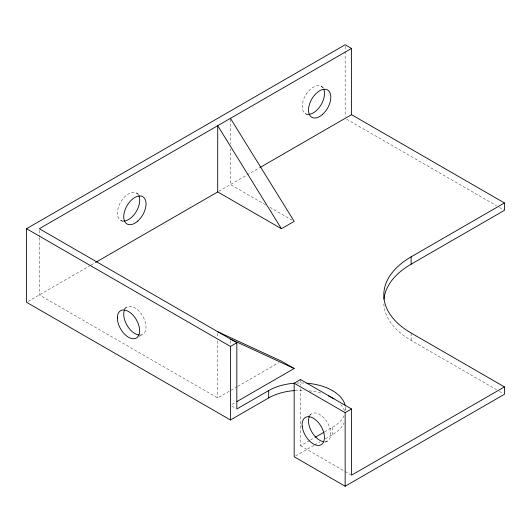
<?xml version="1.0" encoding="UTF-8"?>
<svg xmlns="http://www.w3.org/2000/svg" width="531" height="531" viewBox="0 0 531 531"><rect width="100%" height="100%" fill="white"/><g stroke="black" fill="none" stroke-linecap="round" stroke-linejoin="round"><path stroke-width="0.4" stroke-dasharray="2.65 1.99" d="M27.984 301.462L90.887 265.148M91.133 265.002L95.899 262.248M218.858 191.26L259.825 167.61M124.154 308.664L126.989 307.024M139.222 336.382L142.759 334.338M39.294 237.815L39.294 294.931L217.71 397.938L237.038 386.78M237.755 386.362L278.569 362.806M231.888 404.469L235.465 402.405M308.743 415.6L310.867 414.379M300.546 388.646L300.546 445.761L309.752 440.451M310.456 440.04L314.704 437.59M324.62 431.869L332.406 427.369A45.055 26.012 0 0 0 344.068 415.707M295.588 455.95L314 445.336M314.704 444.925L319.662 442.071M325.324 438.805L332.406 434.723A45.055 26.012 0 0 0 344.068 423.061M324.919 442.403L328.457 440.358M321.228 86.327L324.74 88.352M346.584 119.176L496.558 205.762M499.425 207.415L503.733 209.904M305.458 113.641L308.265 115.26M265.533 204.82L230.454 184.569L230.454 148.972M269.834 207.302L292.023 220.113M383.84 303.845A93.317 53.877 0 0 0 411.133 340.384L496.551 389.701M499.425 391.36L503.016 393.431M136.454 193.018L139.958 195.043M120.683 220.332L122.78 221.546M231.868 406.115L235.412 408.16M300.546 445.761L344.34 471.05M345.057 471.462L350.805 474.78M411.133 333.03L411.133 340.384M345.601 408.976L345.601 410.609M345.15 46.423L345.15 50.558M345.15 51.381L345.15 116.694M332.406 427.369L332.406 434.723M300.546 379.546L300.546 385.34M230.454 119.176L230.454 144.007M230.454 340.729L230.454 344.871M217.71 333.375L217.71 337.51M217.71 340.822L217.71 397.938M39.294 230.368L39.294 236.985M310.044 415.295A15.771 9.107 60 0 1 327.607 422.915A15.771 9.107 60 0 1 325.164 441.746M125.216 308.67A15.771 9.107 60 0 1 142.759 316.131A15.771 9.107 60 0 1 140.449 335.054M122.993 221.042A15.771 9.107 -60 0 1 120.683 202.125A15.771 9.107 -60 0 1 138.226 194.665M307.768 114.351A15.771 9.107 -60 0 1 305.458 95.434A15.771 9.107 -60 0 1 323.001 87.973M296.63 383.063A45.055 26.012 0 0 1 304.462 383.063M345.435 406.713A45.055 26.012 0 0 1 345.435 411.24M295.057 390.511A45.055 26.012 0 0 1 303.679 390.378M309.155 390.796A45.055 26.012 0 0 1 321.607 393.332M340.683 404.509A45.055 26.012 0 0 1 344.672 411.06"/><path stroke-width="0.8" d="M294.274 390.57A45.055 26.012 0 0 0 268.686 397.931L230.454 419.975L26.55 302.292L26.55 228.708L345.15 44.77L351.522 48.447L351.522 114.669L504.45 202.961L504.45 210.316L411.133 264.192A93.317 53.877 0 0 0 383.959 299.172M351.522 48.447L39.294 228.708L236.826 342.754L236.826 408.976L268.686 390.584A45.055 26.012 0 0 1 294.274 383.216M95.899 262.248L217.71 191.923L281.43 228.715L294.174 221.354L230.454 118.347M260.542 167.192L351.522 114.669M26.55 228.708L230.454 346.431L236.826 342.754M504.45 386.9L351.522 475.192L351.522 408.976L300.546 379.546L294.174 383.223L294.174 456.766L345.15 486.23L504.45 394.261L504.45 386.9L411.133 333.03A93.317 53.877 0 0 1 411.133 256.838L504.45 202.961M236.899 401.575L294.174 368.507L281.43 361.153L217.71 331.716M294.174 383.223L345.15 412.653L351.522 408.976M315.414 437.179L323.91 432.274M230.454 339.077L294.174 368.507M281.43 228.715L217.71 125.701L217.71 191.923M411.133 256.838L411.133 264.192M345.15 412.653L345.15 486.23M268.686 390.584L268.686 397.931M230.454 346.431L230.454 419.975M323.85 441.719A15.771 9.107 60 0 1 311.717 431.822A15.771 9.107 60 0 1 309.394 416.423M139.142 335.041A15.771 9.107 60 0 1 126.989 325.237A15.771 9.107 60 0 1 124.573 309.805M138.87 195.8A15.771 9.107 -60 0 1 136.188 211.677A15.771 9.107 -60 0 1 123.63 221.069M323.644 89.108A15.771 9.107 -60 0 1 320.97 104.985A15.771 9.107 -60 0 1 308.411 114.377M306.818 383.216A45.055 26.012 0 0 1 345.123 405.206M328.337 395.854A45.055 26.012 0 0 1 333.88 398.827M117.351 317.923A15.771 9.107 60 0 0 134.077 338.732A15.771 9.107 60 0 0 134.077 316.43A15.771 9.107 60 0 0 117.351 317.923M137.761 221.088A15.771 9.107 -60 0 0 142.759 196.662A15.771 9.107 -60 0 0 124.101 213.203A15.771 9.107 -60 0 0 137.761 221.088M322.549 114.404A15.771 9.107 -60 0 0 327.547 89.971A15.771 9.107 -60 0 0 308.889 106.519A15.771 9.107 -60 0 0 322.549 114.404M302.225 426.247A15.771 9.107 60 0 0 320.014 445.204A15.771 9.107 60 0 0 317.631 421.694A15.771 9.107 60 0 0 302.225 426.247"/></g></svg>
